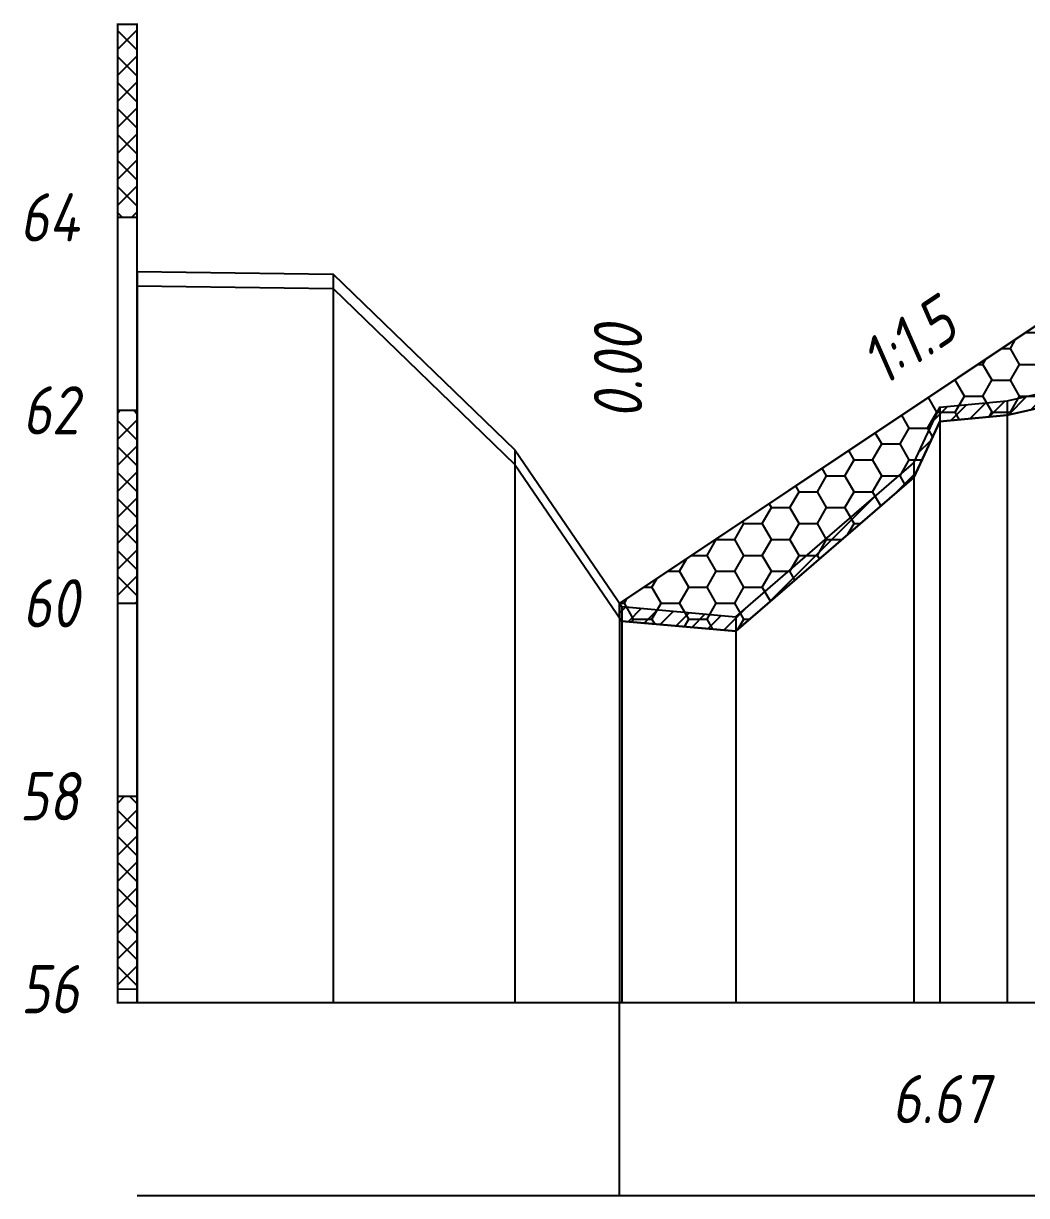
# Model space of a CAD drawing. Extents: x -717 to 1451, y -133302 to 233.
# Drawn here: x -383.3 to -331.3, y -130101.4 to -130040.6 of the extents above; entities that cross this region are included whole.
import ezdxf
from ezdxf.enums import TextEntityAlignment as Align

# ---------------------------------------------------------------- set-up
doc = ezdxf.new("R2010")
doc.units = 0
for name, color, linetype in [('Код_514', 1, 'Continuous'), ('Контур_0', 7, 'Continuous'), ('Контур_508', 7, 'Continuous'), ('Контур_512', 7, 'Continuous'), ('Контур_513', 7, 'Continuous'), ('Контур_818', 7, 'Continuous'), ('Красный поперечник', 1, 'Continuous'), ('Линейка абсолютных высот', 7, 'Continuous'), ('Объём_2661', 7, 'Continuous'), ('Объём_2666', 7, 'Continuous'), ('Объём_2667', 7, 'Continuous'), ('Объём_2668', 7, 'Continuous'), ('Объём_2669', 7, 'Continuous'), ('Объём_2675', 7, 'Continuous'), ('Рабочие отметки', 7, 'Continuous'), ('Таблица', 7, 'Continuous'), ('Уклоны проезжей части', 7, 'Continuous'), ('Черный поперечник', 3, 'Continuous')]:
    doc.layers.add(name, color=color, linetype=linetype)
for name, color, linetype, true_color in [('Контур_2570', 7, 'Continuous', 0x80ff00), ('Контур_2736', 4, 'Continuous', 0x00ffff), ('Контур_2737', 4, 'Continuous', 0x00ffff), ('Контур_2738', 4, 'Continuous', 0x00ffff), ('Контур_2739', 4, 'Continuous', 0x00ffff), ('Контур_2741', 4, 'Continuous', 0x00ffff), ('Контур_2742', 4, 'Continuous', 0x00ffff), ('Контур_2743', 4, 'Continuous', 0x00ffff), ('Контур_2744', 7, 'Continuous', 0xa4ffff), ('Контур_2745', 7, 'Continuous', 0xa4ffff), ('Контур_2747', 4, 'Continuous', 0x00ffff), ('Контур_2748', 4, 'Continuous', 0x00ffff), ('Контур_2749', 4, 'Continuous', 0x00ffff), ('Контур_2750', 4, 'Continuous', 0x00ffff), ('Контур_2751', 4, 'Continuous', 0x00ffff), ('Контур_2752', 4, 'Continuous', 0x00ffff), ('Контур_703', 4, 'Continuous', 0x00ffff), ('Контур_705', 4, 'Continuous', 0x00ffff), ('Контур_707', 4, 'Continuous', 0x00ffff), ('Контур_720', 131, 'Continuous', 0xaaffff), ('Объём_2570', 7, 'Continuous', 0x80ff00), ('Объём_2600', 7, 'Continuous', 0x808000)]:
    doc.layers.add(name, color=color, linetype=linetype, true_color=true_color)
doc.styles.add('М', font='romand.shx', dxfattribs={"width": 0.8, "oblique": 10, "height": 2.5})
pattern_1 = [(45.00000125, (-457.3746, 36.6447), (-0.6735192404, 0.673519211), []), (135.0000003, (-457.3746, 36.6447), (-0.673519222, -0.67351923), [])]

msp = doc.modelspace()

# ---------------------------------------------------------------- hatches: boundary and pattern name
at = {"layer": 'Линейка абсолютных высот'}
h = msp.add_hatch(dxfattribs=at)
h.set_pattern_fill('ANSI37', scale=0.3, style=0)
h.set_pattern_definition(pattern_1)
h.paths.add_polyline_path([(-377.375, -130050.66), (-377.375, -130040.66), (-378.375, -130040.66), (-378.375, -130050.66)])
h = msp.add_hatch(dxfattribs=at)
h.set_pattern_fill('ANSI37', scale=0.3, style=0)
h.set_pattern_definition(pattern_1)
h.paths.add_polyline_path([(-377.375, -130070.66), (-377.375, -130060.66), (-378.375, -130060.66), (-378.375, -130070.66)])
h = msp.add_hatch(dxfattribs=at)
h.set_pattern_fill('ANSI37', scale=0.3, style=0)
h.set_pattern_definition(pattern_1)
h.paths.add_polyline_path([(-377.375, -130090.66), (-377.375, -130080.66), (-378.375, -130080.66), (-378.375, -130090.66)])
at = {"layer": 'Объём_2570'}
h = msp.add_hatch(dxfattribs=at)
h.set_pattern_fill('ANSI31', color=256, scale=0.2)
h.set_pattern_definition([(45, (-457.3746, 36.6447), (-0.449012806, 0.449012806), [])])
h.paths.add_polyline_path([(-315.217, -130051.927), (-316.18, -130052.521), (-317.21, -130053.013), (-319.54, -130053.992), (-322.688, -130055.883), (-323.376, -130056.669), (-327.247, -130059.77), (-332.278, -130060.916), (-335.784, -130061.242), (-337.13, -130064.136), (-346.346, -130072.105), (-352.262, -130071.58), (-352.375, -130071.415), (-352.375, -130070.665), (-352.262, -130070.83), (-346.346, -130071.355), (-337.13, -130063.386), (-335.784, -130060.492), (-332.278, -130060.166), (-327.247, -130059.02), (-323.376, -130055.919), (-322.688, -130055.133), (-319.54, -130053.242), (-317.21, -130052.263), (-316.18, -130051.771), (-315.217, -130051.177)])
at = {"layer": 'Объём_2600'}
h = msp.add_hatch(dxfattribs=at)
h.set_pattern_fill('HONEY', color=5, scale=0.3)
h.set_pattern_definition([(0, (-457.3746, 36.6447), (1.42875, 0.8248891935), [0.9525, -1.905]), (120, (-457.3746, 36.6447), (-1.428749997, 0.824889199), [0.9525, -1.905]), (60, (-457.3746, 36.6447), (3e-09, 1.6497783924), [-1.905, 0.9525])])
h.paths.add_polyline_path([(-352.375, -130070.665), (-326.043, -130053.111), (-316.837, -130052.835), (-317.21, -130053.013), (-319.54, -130053.992), (-322.688, -130055.883), (-323.376, -130056.669), (-327.247, -130059.77), (-332.278, -130060.916), (-335.784, -130061.242), (-337.13, -130064.136), (-346.346, -130072.105), (-352.262, -130071.58), (-352.375, -130071.415)])

# ---------------------------------------------------------------- linework, layer by layer
at = {"layer": 'Код_514'}
msp.add_line((-352.375, -130101.355), (-352.375, -130091.355), dxfattribs=at)
at = {"layer": 'Контур_0', "flags": 128}
for points in [[(-319.046, -130048.446), (-352.375, -130070.665), (-352.375, -130070.665), (-352.375, -130070.665), (-352.375, -130070.665), (-352.375, -130070.665), (-352.375, -130070.665), (-352.375, -130070.665), (-352.375, -130070.665), (-352.375, -130070.665), (-352.375, -130070.665), (-352.375, -130070.665), (-352.375, -130070.665), (-352.375, -130070.665), (-352.375, -130070.665), (-352.375, -130070.665)], [(-319.046, -130048.446), (-352.375, -130070.665), (-352.375, -130070.665), (-352.375, -130070.665), (-352.375, -130070.665), (-352.375, -130070.665), (-352.375, -130070.665), (-352.375, -130070.665), (-352.375, -130070.665), (-352.375, -130070.665), (-352.375, -130070.665), (-352.375, -130070.665), (-352.375, -130070.665), (-352.375, -130070.665), (-352.375, -130070.665), (-352.375, -130070.665), (-352.375, -130070.665), (-352.375, -130070.665), (-352.375, -130070.665), (-352.375, -130070.665), (-352.375, -130070.665), (-352.375, -130070.665), (-352.375, -130070.665), (-352.375, -130070.665), (-352.375, -130070.665), (-352.375, -130070.665), (-352.375, -130070.665), (-352.375, -130070.665), (-352.375, -130070.665), (-352.375, -130070.665)]]:
    msp.add_lwpolyline(points, dxfattribs=at)
at = {"layer": 'Контур_2570', "flags": 128}
msp.add_lwpolyline([(-377.375, -130054.217), (-367.212, -130054.355), (-357.807, -130063.464), (-352.262, -130071.58), (-346.346, -130072.105), (-337.13, -130064.136), (-335.784, -130061.242), (-332.278, -130060.916), (-327.247, -130059.77), (-327.247, -130059.77), (-323.376, -130056.669), (-322.688, -130055.883), (-319.54, -130053.992), (-317.21, -130053.013), (-316.18, -130052.521), (-315.217, -130051.927), (-315.217, -130051.177), (-314.45, -130051.155), (-299.143, -130050.754), (-296.532, -130050.696), (-264.546, -130049.935), (-254.615, -130049.699), (-249.429, -130049.658), (-219.666, -130049.174)], dxfattribs=at)
at = {"layer": 'Контур_2736', "flags": 128}
msp.add_lwpolyline([(-319.046, -130048.446), (-352.375, -130070.665)], dxfattribs=at)
at = {"layer": 'Контур_2737', "flags": 128}
msp.add_lwpolyline([(-352.375, -130070.665), (-352.375, -130070.665)], dxfattribs=at)
at = {"layer": 'Контур_2738', "flags": 128}
msp.add_lwpolyline([(-352.375, -130070.665), (-352.375, -130070.665)], dxfattribs=at)
at = {"layer": 'Контур_2739', "flags": 128}
msp.add_lwpolyline([(-352.375, -130070.665), (-352.375, -130070.665)], dxfattribs=at)
at = {"layer": 'Контур_2741', "flags": 128}
msp.add_lwpolyline([(-352.375, -130070.665), (-352.375, -130070.665)], dxfattribs=at)
at = {"layer": 'Контур_2742', "flags": 128}
msp.add_lwpolyline([(-352.375, -130070.665), (-352.375, -130070.665)], dxfattribs=at)
at = {"layer": 'Контур_2743', "flags": 128}
msp.add_lwpolyline([(-352.375, -130070.665), (-352.375, -130070.665)], dxfattribs=at)
at = {"layer": 'Контур_2744', "flags": 128}
msp.add_lwpolyline([(-352.375, -130070.665), (-352.375, -130070.665)], dxfattribs=at)
msp.add_lwpolyline([(-352.375, -130070.665), (-352.375, -130070.665)], dxfattribs=at)
msp.add_lwpolyline([(-352.375, -130070.665), (-352.375, -130070.665)], dxfattribs=at)
msp.add_lwpolyline([(-352.375, -130070.665), (-352.375, -130070.665)], dxfattribs=at)
msp.add_lwpolyline([(-352.375, -130070.665), (-352.375, -130070.665)], dxfattribs=at)
msp.add_lwpolyline([(-352.375, -130070.665), (-352.375, -130070.665)], dxfattribs=at)
at = {"layer": 'Контур_2745', "flags": 128}
msp.add_lwpolyline([(-352.375, -130070.665), (-352.375, -130070.665)], dxfattribs=at)
msp.add_lwpolyline([(-352.375, -130070.665), (-352.375, -130070.665)], dxfattribs=at)
msp.add_lwpolyline([(-352.375, -130070.665), (-352.375, -130070.665)], dxfattribs=at)
msp.add_lwpolyline([(-352.375, -130070.665), (-352.375, -130070.665)], dxfattribs=at)
msp.add_lwpolyline([(-352.375, -130070.665), (-352.375, -130070.665)], dxfattribs=at)
msp.add_lwpolyline([(-352.375, -130070.665), (-352.375, -130070.665)], dxfattribs=at)
at = {"layer": 'Контур_2747', "flags": 128}
msp.add_lwpolyline([(-352.375, -130070.665), (-352.375, -130070.665)], dxfattribs=at)
at = {"layer": 'Контур_2748', "flags": 128}
msp.add_lwpolyline([(-352.375, -130070.665), (-352.375, -130070.665)], dxfattribs=at)
at = {"layer": 'Контур_2749', "flags": 128}
msp.add_lwpolyline([(-352.375, -130070.665), (-352.375, -130070.665)], dxfattribs=at)
at = {"layer": 'Контур_2750', "flags": 128}
msp.add_lwpolyline([(-352.375, -130070.665), (-352.375, -130070.665)], dxfattribs=at)
at = {"layer": 'Контур_2751', "flags": 128}
msp.add_lwpolyline([(-352.375, -130070.665), (-352.375, -130070.665)], dxfattribs=at)
at = {"layer": 'Контур_2752', "flags": 128}
msp.add_lwpolyline([(-352.375, -130070.665), (-352.375, -130070.665)], dxfattribs=at)
at = {"layer": 'Контур_508', "flags": 128}
msp.add_lwpolyline([(-352.375, -130070.665), (-326.043, -130053.111), (-299.143, -130052.304), (-299.143, -130050.754), (-296.532, -130050.696), (-264.546, -130049.935), (-254.615, -130049.699), (-253.379, -130049.689), (-251.587, -130049.725), (-251.587, -130049.675), (-249.796, -130049.711), (-249.796, -130049.661), (-219.033, -130050.276), (-219.033, -130052.631), (-174.48, -130053.968), (-171.487, -130055.964), (-169.487, -130055.964), (-167.117, -130054.384)], dxfattribs=at)
at = {"layer": 'Контур_512', "flags": 128}
msp.add_lwpolyline([(-352.375, -130070.665), (-326.043, -130053.111), (-299.143, -130052.304)], dxfattribs=at)
at = {"layer": 'Контур_513', "flags": 128}
msp.add_lwpolyline([(-352.375, -130070.665), (-326.043, -130053.111), (-299.143, -130052.304), (-299.143, -130050.754), (-296.532, -130050.696), (-264.546, -130049.935), (-254.615, -130049.699), (-253.379, -130049.689), (-251.587, -130049.725), (-251.587, -130049.675), (-249.796, -130049.711), (-249.796, -130049.661), (-219.033, -130050.276), (-219.033, -130052.631), (-174.48, -130053.968), (-171.487, -130055.964), (-169.487, -130055.964), (-167.117, -130054.384)], dxfattribs=at)
at = {"layer": 'Контур_703', "flags": 128}
for points in [[(-319.046, -130048.446), (-352.375, -130070.665)], [(-352.375, -130070.665), (-352.375, -130070.665)]]:
    msp.add_lwpolyline(points, dxfattribs=at)
at = {"layer": 'Контур_705', "flags": 128}
msp.add_lwpolyline([(-352.375, -130070.665), (-352.375, -130070.665)], dxfattribs=at)
at = {"layer": 'Контур_707', "flags": 128}
msp.add_lwpolyline([(-352.375, -130070.665), (-352.375, -130070.665)], dxfattribs=at)
at = {"layer": 'Контур_720', "flags": 128}
msp.add_lwpolyline([(-352.375, -130070.665), (-352.375, -130070.665)], dxfattribs=at)
at = {"layer": 'Контур_818', "flags": 128}
msp.add_lwpolyline([(-352.375, -130071.415), (-352.262, -130071.58), (-346.346, -130072.105), (-337.13, -130064.136), (-335.784, -130061.242), (-332.278, -130060.916), (-327.247, -130059.77), (-327.247, -130059.77), (-323.376, -130056.669), (-322.688, -130055.883), (-319.54, -130053.992), (-317.21, -130053.013), (-316.18, -130052.521), (-315.217, -130051.927), (-315.217, -130051.177), (-314.45, -130051.155), (-299.143, -130050.754), (-296.532, -130050.696), (-264.546, -130049.935), (-254.615, -130049.699), (-249.429, -130049.658), (-219.666, -130049.174)], dxfattribs=at)
at = {"layer": 'Красный поперечник'}
for q in [(-319.046, -130048.446), (-352.375, -130091.355)]:
    msp.add_line((-352.375, -130070.665), q, dxfattribs=at)
at = {"layer": 'Линейка абсолютных высот', "color": 7, "const_width": 0.1, "flags": 128}
for points in [[(-377.375, -130050.66), (-377.375, -130040.66), (-378.375, -130040.66), (-378.375, -130050.66), (-377.375, -130050.66)], [(-377.375, -130060.66), (-377.375, -130050.66), (-378.375, -130050.66), (-378.375, -130060.66), (-377.375, -130060.66)], [(-377.375, -130070.66), (-377.375, -130060.66), (-378.375, -130060.66), (-378.375, -130070.66), (-377.375, -130070.66)], [(-377.375, -130080.66), (-377.375, -130070.66), (-378.375, -130070.66), (-378.375, -130080.66), (-377.375, -130080.66)], [(-377.375, -130090.66), (-377.375, -130080.66), (-378.375, -130080.66), (-378.375, -130090.66), (-377.375, -130090.66)], [(-377.375, -130091.355), (-377.375, -130090.66), (-378.375, -130090.66), (-378.375, -130091.355), (-377.375, -130091.355)]]:
    msp.add_lwpolyline(points, dxfattribs=at)
at = {"layer": 'Объём_2570', "flags": 128}
msp.add_lwpolyline([(-327.247, -130059.77), (-332.278, -130060.916), (-335.784, -130061.242), (-337.13, -130064.136), (-346.346, -130072.105), (-352.262, -130071.58), (-352.375, -130071.415), (-352.375, -130070.665), (-352.262, -130070.83), (-346.346, -130071.355), (-337.13, -130063.386), (-335.784, -130060.492), (-332.278, -130060.166), (-327.247, -130059.02)], dxfattribs=at)
at = {"layer": 'Объём_2600', "color": 5, "flags": 128}
msp.add_lwpolyline([(-352.375, -130070.665), (-326.043, -130053.111), (-316.837, -130052.835), (-317.21, -130053.013), (-319.54, -130053.992), (-322.688, -130055.883), (-323.376, -130056.669), (-327.247, -130059.77), (-332.278, -130060.916), (-335.784, -130061.242), (-337.13, -130064.136), (-346.346, -130072.105), (-352.262, -130071.58), (-352.375, -130071.415), (-352.375, -130070.665), (-352.375, -130070.665)], dxfattribs=at)
at = {"layer": 'Объём_2661', "flags": 128}
msp.add_lwpolyline([(-319.046, -130048.446), (-352.375, -130070.665)], dxfattribs=at)
at = {"layer": 'Объём_2666', "flags": 128}
msp.add_lwpolyline([(-319.046, -130048.446), (-352.375, -130070.665)], dxfattribs=at)
at = {"layer": 'Объём_2667', "flags": 128}
msp.add_lwpolyline([(-352.375, -130070.665), (-352.375, -130070.665)], dxfattribs=at)
msp.add_lwpolyline([(-352.375, -130070.665), (-352.375, -130070.665)], dxfattribs=at)
at = {"layer": 'Объём_2668', "flags": 128}
msp.add_lwpolyline([(-352.375, -130070.665), (-352.375, -130070.665)], dxfattribs=at)
msp.add_lwpolyline([(-352.375, -130070.665), (-352.375, -130070.665)], dxfattribs=at)
at = {"layer": 'Объём_2669', "flags": 128}
msp.add_lwpolyline([(-352.375, -130070.665), (-352.375, -130070.665)], dxfattribs=at)
msp.add_lwpolyline([(-352.375, -130070.665), (-352.375, -130070.665)], dxfattribs=at)
at = {"layer": 'Объём_2675', "flags": 128}
msp.add_lwpolyline([(-352.375, -130070.665), (-352.375, -130070.665)], dxfattribs=at)
msp.add_lwpolyline([(-352.375, -130070.665), (-352.375, -130070.665)], dxfattribs=at)
msp.add_lwpolyline([(-352.375, -130070.665), (-352.375, -130070.665)], dxfattribs=at)
msp.add_lwpolyline([(-352.375, -130070.665), (-352.375, -130070.665)], dxfattribs=at)
msp.add_lwpolyline([(-352.375, -130070.665), (-352.375, -130070.665)], dxfattribs=at)
msp.add_lwpolyline([(-352.375, -130070.665), (-352.375, -130070.665)], dxfattribs=at)
msp.add_lwpolyline([(-352.375, -130070.665), (-352.375, -130070.665)], dxfattribs=at)
msp.add_lwpolyline([(-352.375, -130070.665), (-352.375, -130070.665)], dxfattribs=at)
msp.add_lwpolyline([(-352.375, -130070.665), (-352.375, -130070.665)], dxfattribs=at)
msp.add_lwpolyline([(-352.375, -130070.665), (-352.375, -130070.665)], dxfattribs=at)
msp.add_lwpolyline([(-352.375, -130070.665), (-352.375, -130070.665)], dxfattribs=at)
msp.add_lwpolyline([(-352.375, -130070.665), (-352.375, -130070.665)], dxfattribs=at)
at = {"layer": 'Таблица'}
for p, q in [((-377.375, -130091.355), (-142.117, -130091.355)), ((-377.375, -130101.355), (-142.117, -130101.355))]:
    msp.add_line(p, q, dxfattribs=at)
at = {"layer": 'Черный поперечник', "color": 7}
for p, q in [((-377.375, -130053.467), (-377.375, -130091.355)), ((-367.212, -130053.605), (-367.212, -130091.355)), ((-335.784, -130060.492), (-335.784, -130091.355)), ((-332.278, -130060.166), (-332.278, -130091.355)), ((-357.807, -130062.714), (-357.807, -130091.355)), ((-337.13, -130063.386), (-337.13, -130091.355)), ((-352.262, -130070.83), (-352.262, -130091.355)), ((-346.346, -130071.355), (-346.346, -130091.355))]:
    msp.add_line(p, q, dxfattribs=at)
at = {"layer": 'Черный поперечник', "flags": 128}
msp.add_lwpolyline([(-377.375, -130053.467), (-367.212, -130053.605), (-357.807, -130062.714), (-352.262, -130070.83), (-346.346, -130071.355), (-337.13, -130063.386), (-335.784, -130060.492), (-332.278, -130060.166), (-327.247, -130059.02), (-323.376, -130055.919), (-322.688, -130055.133), (-319.54, -130053.242), (-317.21, -130052.263), (-316.18, -130051.771), (-315.217, -130051.177), (-314.45, -130051.155), (-299.143, -130050.754), (-296.532, -130050.696), (-264.546, -130049.935), (-254.615, -130049.699), (-249.429, -130049.658), (-219.666, -130049.174)], dxfattribs=at)

# ---------------------------------------------------------------- texts
at = {"layer": 'Код_514', "style": 'М', "oblique": 10, "width": 0.8}
msp.add_text('6.67', height=2.5, dxfattribs=at).set_placement((-335.71, -130096.355), align=Align.MIDDLE_CENTER)
at = {"layer": 'Линейка абсолютных высот', "style": 'М', "oblique": 10, "width": 0.8}
for s, p in [('64', (-380.375, -130050.66)), ('62', (-380.375, -130060.66)), ('60', (-380.375, -130070.66)), ('58', (-380.375, -130080.66)), ('56', (-380.375, -130090.66))]:
    msp.add_text(s, height=2.5, dxfattribs=at).set_placement(p, align=Align.MIDDLE_RIGHT)
at = {"layer": 'Рабочие отметки', "color": 1, "style": 'М', "oblique": 10, "width": 0.8}
msp.add_text('0.00', height=2.5, rotation=90, dxfattribs=at).set_placement((-352.453, -130061.096), align=Align.MIDDLE_LEFT)
at = {"layer": 'Уклоны проезжей части', "color": 1, "style": 'М', "oblique": 10, "width": 0.8}
msp.add_text('1:1.5', height=2.5, rotation=33.69007, dxfattribs=at).set_placement((-336.265, -130058.724), align=Align.BOTTOM_CENTER)

doc.saveas('drawing.dxf')
